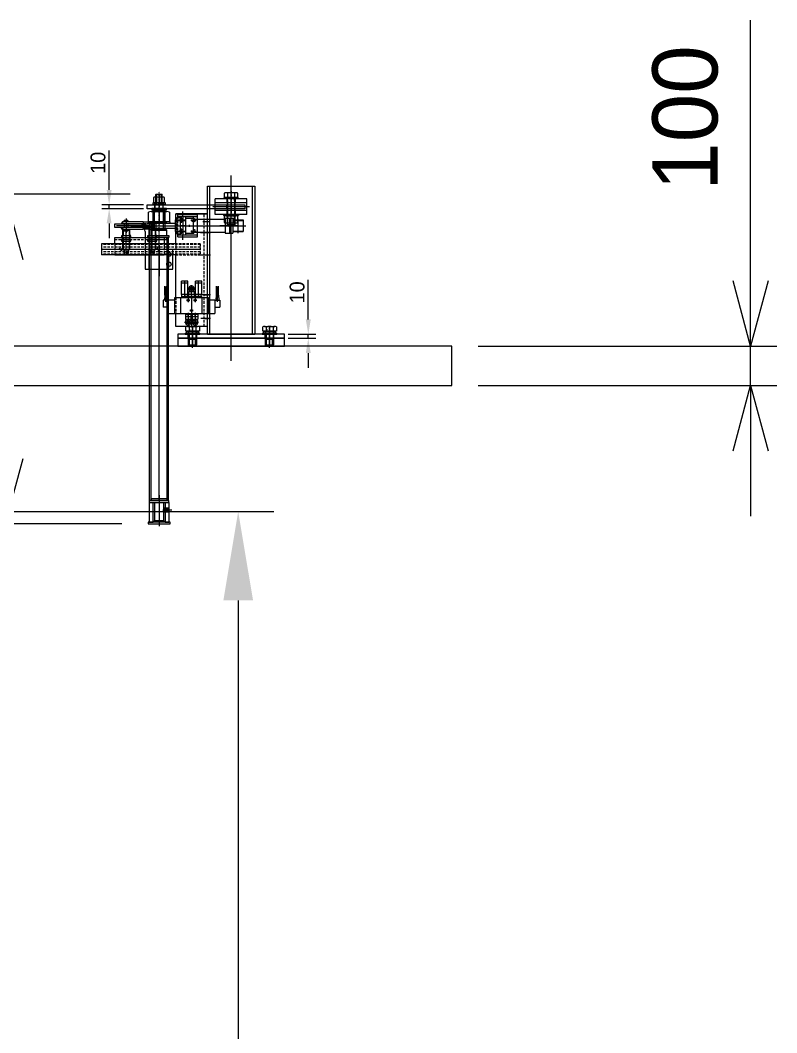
# Model space of a CAD drawing. Header units: inches. Extents: x 702888 to 852715, y 9845 to 271320.
# Drawn here: x 760643 to 762556, y 45459 to 48022 of the extents above; entities that cross this region are included whole.
import ezdxf

# ---------------------------------------------------------------- set-up
doc = ezdxf.new("R2010")
doc.units = ezdxf.units.IN
doc.header["$MEASUREMENT"] = 0
doc.header["$PDMODE"] = 34
for name, pattern in [('CENTER2', [1.125, 0.75, -0.125, 0.125, -0.125]), ('GESTRICHELT2', [9.525, 6.35, -3.175]), ('MITTE2', [725.805, 483.87, -80.645, 80.645, -80.645])]:
    doc.linetypes.add(name, pattern=pattern)
doc.layers.get('0').update_dxf_attribs({"lineweight": 5})
doc.layers.get('Defpoints').update_dxf_attribs({"lineweight": 5})
for name, color, linetype, lineweight in [('BEMASSUNG', 5, 'Continuous', 0), ('chain', 2, 'Continuous', 5), ('DUENN', 1, 'Continuous', 0), ('ENDSCHALTER', 5, 'Continuous', 0), ('HIDDEN', 252, 'Continuous', 0), ('MITTE', 1, 'MITTE2', 0), ('UNSICHTBAR', 1, 'GESTRICHELT2', 0), ('VOLLINIE', 7, 'Continuous', 0)]:
    doc.layers.add(name, color=color, linetype=linetype, lineweight=lineweight)
for name, color, linetype in [('C1', 10, 'CENTER2'), ('POS', 140, 'Continuous'), ('sl', 210, 'Continuous'), ('SOLID', 100, 'Continuous')]:
    doc.layers.add(name, color=color, linetype=linetype)
doc.styles.add('s', font='simplex.shx', dxfattribs={"width": 0.8})
doc.dimstyles.new('D1', dxfattribs={"dimscale": 66, "dimtxt": 2.5, "dimasz": 2.5, "dimexe": 1, "dimexo": 1, "dimgap": 1.25, "dimtad": 1, "dimdec": 0, "dimdsep": 46, "dimtxsty": 'Standard', "dimblk": 'OPEN30', "dimcen": 2.5, "dimclrd": 150, "dimclre": 150, "dimclrt": 140, "dimadec": 0, "dimazin": 0, "dimtfac": 1, "dimtdec": 0, "dimtmove": 0, "dimatfit": 3, "dimfxl": 1, "dimtfill": 1, "dimlwd": 13, "dimlwe": 13, "dimarcsym": 0})
doc.dimstyles.new('ISO-25', dxfattribs={"dimscale": 100, "dimtxt": 2.5, "dimasz": 2.5, "dimexe": 1.25, "dimexo": 0.625, "dimtad": 1, "dimtxsty": 'Standard', "dimcen": 2.5, "dimadec": 0, "dimazin": 0, "dimtfac": 1, "dimtmove": 0, "dimatfit": 3, "dimfxl": 1, "dimarcsym": 0})
doc.dimstyles.new('mahesh', dxfattribs={"dimscale": 150, "dimtxt": 3, "dimasz": 2.5, "dimexe": 1, "dimexo": 1, "dimgap": 1, "dimtad": 1, "dimdec": 1, "dimzin": 12, "dimtxsty": 's', "dimcen": 2.5, "dimclrd": 1, "dimclre": 1, "dimclrt": 1, "dimadec": 0, "dimazin": 3, "dimtfac": 1, "dimtdec": 1, "dimtmove": 0, "dimatfit": 3, "dimfxl": 1.25, "dimlwd": 13, "dimlwe": 13, "dimarcsym": 0})

# ---------------------------------------------------------------- blocks, each defined once
blk = doc.blocks.new('QSL-8-V')
at = {"layer": 'MITTE'}
for p, q in [((0, -1.1), (0, 31.3)), ((-9.5, 22), (8.9, 22))]:
    blk.add_line(p, q, dxfattribs=at)
at = {"layer": 'VOLLINIE'}
for p, q in [((-7, 14.7), (-5.5, 16.2)), ((-7, 14.7), (7, 14.7)), ((-7, 2), (-7, 14.7)), ((-7, 8), (0, 8)), ((-7, 2), (7, 2)), ((-5.8, 2), (-5.6, 0)), ((-5.5, 16.2), (-5.5, 17.3)), ((-5.5, 16.2), (-4.4, 16.2)), ((0, 8), (0, 2)), ((0, 8), (7, 8)), ((4.4, 16.2), (5.5, 16.2)), ((5.5, 16.2), (5.5, 17.3)), ((7, 14.7), (5.5, 16.2)), ((5.8, 2), (5.6, 0)), ((7, 2), (7, 14.7))]:
    blk.add_line(p, q, dxfattribs=at)
for radius in [7.25, 4]:
    blk.add_circle((0, 22), radius, dxfattribs=at)
blk = doc.blocks.new('DAEMPFER')
at = {"layer": 'MITTE'}
blk.add_line((0, -1.6), (0, 42.5), dxfattribs=at)
at = {"layer": 'VOLLINIE'}
for p, q in [((-8, 7.5), (-8, 41.5)), ((-8, 41.5), (8, 41.5)), ((-8, 36.5), (8, 36.5)), ((8, 7.5), (8, 41.5)), ((-8, 7.5), (0, 7.5)), ((-8, 1.5), (8, 1.5)), ((-8, 1.5), (-8, 0)), ((-7, 1.5), (-7, 7.5)), ((-7, 1.5), (7, 1.5)), ((0, 7.5), (8, 7.5)), ((0, 7.5), (0, 1.5)), ((7, 1.5), (7, 7.5)), ((8, 1.5), (8, 0))]:
    blk.add_line(p, q, dxfattribs=at)
blk = doc.blocks.new('A$CB2B0')
at = {"layer": 'MITTE'}
for p, q in [((71.9, 43.1), (71.9, 119.1)), ((6.5, 54.1), (6.5, 15.3)), ((63.1, 45.7), (63.1, 54.4)), ((67.6, 76.1), (76.1, 76.1)), ((80.6, 45.7), (80.6, 54.4)), ((137.2, 54.1), (137.2, 15.3)), ((67.4, 50.1), (58.9, 50.1)), ((84.9, 50.1), (76.4, 50.1))]:
    blk.add_line(p, q, dxfattribs=at)
at = {"layer": 'VOLLINIE'}
for p, q in [((12.9, 83.1), (130.9, 83.1)), ((12.9, 50.1), (12.9, 83.1)), ((29.4, 83.1), (29.4, 43.1)), ((44.9, 83.1), (44.9, 43.1)), ((98.9, 83.1), (98.9, 43.1)), ((114.4, 83.1), (114.4, 43.1)), ((130.9, 50.1), (130.9, 83.1)), ((12.9, 67.1), (0.2, 67.1)), ((0.2, 50.1), (0.2, 67.1)), ((130.9, 67.1), (143.6, 67.1)), ((143.6, 50.1), (143.6, 67.1)), ((12.9, 50.1), (0.2, 50.1)), ((4.2, 37.1), (3, 50.1)), ((4.2, 37.1), (4.2, 14.2)), ((8.8, 37.1), (4.2, 37.1)), ((10, 50.1), (8.8, 37.1)), ((8.8, 37.1), (8.8, 14.5)), ((29.4, 50.1), (12.9, 50.1)), ((29.4, 43.1), (114.4, 43.1)), ((130.9, 50.1), (114.4, 50.1)), ((130.9, 50.1), (143.6, 50.1)), ((133.7, 50.1), (134.9, 37.1)), ((134.9, 37.1), (134.9, 14.5)), ((134.9, 37.1), (139.5, 37.1)), ((139.5, 37.1), (140.7, 50.1)), ((139.5, 37.1), (139.5, 14.2))]:
    blk.add_line(p, q, dxfattribs=at)
for centre in [(71.9, 76.1), (63.1, 50.1), (80.6, 50.1)]:
    blk.add_circle(centre, 2.2, dxfattribs=at)
for p in [(63.1, 83.1), (80.6, 83.1)]:
    blk.add_blockref('QSL-8-V', p, dxfattribs=at)
at = {"layer": 'VOLLINIE', "rotation": 180}
for name, p in [('DAEMPFER', (54.4, 43.1)), ('QSL-8-V', (71.9, 43.1)), ('DAEMPFER', (89.4, 43.1))]:
    blk.add_blockref(name, p, dxfattribs=at)
blk = doc.blocks.new('Skt_Mutter')
for p, q in [((0, 7.4), (0, 0)), ((0, -6), (0, 6)), ((0, 0.5), (0, 0)), ((0, -0.5), (0, 0)), ((0.3, 9.8), (2.5, 9.8)), ((0.3, 4.9), (2.5, 4.9)), ((4.6, 9.8), (2.5, 9.8)), ((4.6, 4.9), (2.5, 4.9)), ((5, 7.4), (5, 0)), ((5, -6), (5, 6)), ((5, -7.4), (5, 0)), ((0.3, -4.9), (2.5, -4.9)), ((0.3, -9.8), (2.5, -9.8)), ((4.6, -4.9), (2.5, -4.9)), ((4.6, -9.8), (2.5, -9.8))]:
    blk.add_line(p, q)
for centre, radius, start, end in [((9.1, 7.4), 9.06, 164.281, 180), ((9.1, 7.4), 9.07, 180, 195.719), ((34.7, 0), 34.7, 171.868, 179.141), ((-4.1, 7.4), 9.06, 344.2815, 0), ((-29.7, 0), 34.7, 0.8594, 8.1316), ((-4.1, 7.4), 9.07, 0, 15.7185), ((34.7, 0), 34.7, 180.859, 188.132), ((9.1, -7.4), 9.06, 164.281, 180), ((9.1, -7.4), 9.07, 180, 195.719), ((-29.7, 0), 34.7, 351.8684, 359.1406), ((-4.1, -7.4), 9.06, 344.2815, 0), ((-4.1, -7.4), 9.07, 0, 15.7185)]:
    blk.add_arc(centre, radius, start, end)
at = {"layer": 'MITTE'}
blk.add_line((-0.7, 0), (6, 0), dxfattribs=at)
at = {"layer": 'UNSICHTBAR'}
for p, q in [((0, 4.1), (5, 4.1)), ((5, -4.1), (0, -4.1))]:
    blk.add_line(p, q, dxfattribs=at)
blk = doc.blocks.new('45456Y')
blk.add_line((-5571.8, -6577), (-5691.8, -6577))
blk.add_lwpolyline([(-5766.8, -6587), (-5496.8, -6587), (-5496.8, -6577), (-5766.8, -6577)], close=True)
at = {"layer": 'DUENN'}
for p, q in [((-5729.3, -6594.3), (-5729.3, -6567.6)), ((-5534.3, -6594.3), (-5534.3, -6567.6))]:
    blk.add_line(p, q, dxfattribs=at)
at = {"layer": 'HIDDEN'}
for p, q in [((-5740.3, -6587), (-5740.3, -6577)), ((-5718.3, -6587), (-5718.3, -6577)), ((-5545.3, -6587), (-5545.3, -6577)), ((-5523.3, -6587), (-5523.3, -6577))]:
    blk.add_line(p, q, dxfattribs=at)
blk = doc.blocks.new('54Y5Y54')
blk.add_lwpolyline([(-5766.8, -6607), (-5496.8, -6607), (-5496.8, -6587), (-5766.8, -6587)], close=True)
at = {"layer": 'DUENN'}
for p, q in [((-5729.3, -6610.9), (-5729.3, -6584.2)), ((-5534.3, -6610.9), (-5534.3, -6584.2))]:
    blk.add_line(p, q, dxfattribs=at)
at = {"layer": 'HIDDEN'}
for p, q in [((-5739.3, -6607), (-5739.3, -6587)), ((-5736.8, -6589.5), (-5739.3, -6587)), ((-5721.8, -6589.5), (-5719.3, -6587)), ((-5719.3, -6607), (-5719.3, -6587)), ((-5544.3, -6607), (-5544.3, -6587)), ((-5541.8, -6589.5), (-5544.3, -6587)), ((-5526.8, -6589.5), (-5524.3, -6587)), ((-5524.3, -6607), (-5524.3, -6587)), ((-5736.8, -6604.5), (-5739.3, -6607)), ((-5736.8, -6604.5), (-5736.8, -6589.5)), ((-5736.8, -6589.5), (-5721.8, -6589.5)), ((-5736.8, -6604.5), (-5721.8, -6604.5)), ((-5721.8, -6604.5), (-5721.8, -6589.5)), ((-5721.8, -6604.5), (-5719.3, -6607)), ((-5541.8, -6604.5), (-5544.3, -6607)), ((-5541.8, -6604.5), (-5541.8, -6589.5)), ((-5541.8, -6589.5), (-5526.8, -6589.5)), ((-5541.8, -6604.5), (-5526.8, -6604.5)), ((-5526.8, -6604.5), (-5526.8, -6589.5)), ((-5526.8, -6604.5), (-5524.3, -6607))]:
    blk.add_line(p, q, dxfattribs=at)
blk = doc.blocks.new('454Y654')
for p, q in [((-5691.8, -6202), (-5571.8, -6202)), ((-5691.8, -6577), (-5691.8, -6202)), ((-5571.8, -6202), (-5571.8, -6577)), ((-5691.8, -6577), (-5571.8, -6577))]:
    blk.add_line(p, q)
at = {"layer": 'DUENN'}
blk.add_line((-5631.8, -6644.3), (-5631.8, -6174.7), dxfattribs=at)
at = {"layer": 'HIDDEN'}
for p, q in [((-5685.5, -6577), (-5685.5, -6202)), ((-5578.1, -6202), (-5578.1, -6577))]:
    blk.add_line(p, q, dxfattribs=at)
blk = doc.blocks.new('453TT')
for name in ['454Y654', '45456Y', '54Y5Y54']:
    blk.add_blockref(name, (0, 0))
blk = doc.blocks.new('454Y5')
at = {"layer": 'sl'}
for p, q in [((-6150.1, -6574), (-6151.1, -6575)), ((-6151.1, -6575), (-6151.1, -6577)), ((-6151.1, -6577), (-6114.1, -6577)), ((-6115.1, -6574), (-6150.1, -6574)), ((-6119.3, -6574), (-6145.9, -6574)), ((-6143.4, -6574), (-6143.4, -6574)), ((-6121.8, -6574), (-6121.8, -6574)), ((-6115.1, -6574), (-6114.1, -6575)), ((-6114.1, -6577), (-6114.1, -6575))]:
    blk.add_line(p, q, dxfattribs=at)
at = {"insert": (-6134.4, -6575.1), "char_height": 1.5, "attachment_point": 7, "rotation": 180}
blk.add_mtext_dynamic_manual_height_columns('{\\C1;M20 ISO 7091}', width=18.149, gutter_width=12.5, heights=[1.55], dxfattribs=at)
blk = doc.blocks.new('4545YY4')
at = {"layer": 'C1'}
blk.add_line((-6132.6, -6556.5), (-6132.6, -6606.8), dxfattribs=at)
at = {"layer": 'sl'}
for p, q in [((-6149.9, -6568.7), (-6149.9, -6558.2)), ((-6145.6, -6557), (-6119.6, -6557)), ((-6141.3, -6558.2), (-6141.3, -6568.7)), ((-6123.9, -6558.2), (-6123.9, -6568.7)), ((-6115.3, -6558.2), (-6115.3, -6568.7)), ((-6115.3, -6568.7), (-6149.9, -6568.7)), ((-6146.7, -6568.7), (-6145.9, -6569.5)), ((-6142.6, -6569.5), (-6142.6, -6603.3)), ((-6142.6, -6577), (-6122.6, -6577)), ((-6141.4, -6577), (-6142.2, -6569.5)), ((-6141.4, -6577), (-6141.4, -6604.5)), ((-6123.9, -6577), (-6123, -6569.5)), ((-6123.9, -6577), (-6123.9, -6604.5)), ((-6122.6, -6569.5), (-6122.6, -6603.3)), ((-6118.5, -6568.7), (-6119.3, -6569.5)), ((-6142.6, -6603.3), (-6141.4, -6604.5)), ((-6142.6, -6603.3), (-6122.6, -6603.3)), ((-6141.4, -6604.5), (-6123.9, -6604.5)), ((-6123.9, -6604.5), (-6122.6, -6603.3))]:
    blk.add_line(p, q, dxfattribs=at)
blk.add_lwpolyline([(-6147.9, -6574), (-6117.4, -6574), (-6117.4, -6569.5), (-6147.9, -6569.5)], close=True, dxfattribs=at)
for centre, radius, start, end in [((-6145.6, -6565.7), 8.66, 60, 120), ((-6132.6, -6589.9), 32.9, 74.7385, 105.2615), ((-6119.6, -6565.7), 8.66, 60, 120)]:
    blk.add_arc(centre, radius, start, end, dxfattribs=at)
blk.add_blockref('454Y5', (0, 0))
at = {"insert": (-6138.8, -6567.2), "char_height": 1.5, "attachment_point": 1, "rotation": 90}
blk.add_mtext_dynamic_manual_height_columns('{\\C1;M20\\PISO 4017}', width=14.568, gutter_width=12.5, heights=[0], dxfattribs=at)
blk = doc.blocks.new('5Y45')
for p, q in [((-5655.7, -7504.2), (-5655.7, -7554.2)), ((-5655.7, -7504.2), (-5605.7, -7504.2)), ((-5650.7, -7494.2), (-5650.7, -7499.2)), ((-5650.7, -7494.2), (-5610.7, -7494.2)), ((-5645.7, -7504.2), (-5615.7, -7504.2)), ((-5610.7, -7494.2), (-5610.7, -7499.2)), ((-5605.7, -7504.2), (-5605.7, -7554.2)), ((-5655.7, -7554.2), (-5645.7, -7554.2)), ((-5615.7, -7554.2), (-5645.7, -7554.2)), ((-5615.7, -7554.2), (-5605.7, -7554.2))]:
    blk.add_line(p, q)
blk.add_lwpolyline([(-5655.7, -7504.2), (-5605.7, -7504.2), (-5605.7, -7499.2), (-5655.7, -7499.2)], close=True)
at = {"layer": 'C1'}
for p, q in [((-5630.7, -7485.6), (-5630.7, -7563.9)), ((-5601.5, -7523.5), (-5622, -7523.5))]:
    blk.add_line(p, q, dxfattribs=at)
at = {"layer": 'HIDDEN'}
for p, q in [((-5645.7, -7554.2), (-5645.7, -7504.2)), ((-5642.2, -7504.2), (-5642.2, -7550.7)), ((-5619.2, -7504.2), (-5619.2, -7550.7)), ((-5615.7, -7504.2), (-5615.7, -7554.2)), ((-5605.7, -7518.5), (-5619.2, -7518.5)), ((-5605.7, -7520), (-5619.2, -7520)), ((-5605.7, -7527), (-5619.2, -7527)), ((-5605.7, -7528.5), (-5619.2, -7528.5)), ((-5642.2, -7550.7), (-5645.7, -7554.2)), ((-5619.2, -7550.7), (-5642.2, -7550.7)), ((-5615.7, -7554.2), (-5619.2, -7550.7))]:
    blk.add_line(p, q, dxfattribs=at)
blk = doc.blocks.new('5Y4Y5Y4')
at = {"layer": 'HIDDEN'}
blk.add_lwpolyline([(-5608.5, -7496), (-5605.7, -7496), (-5605.7, -7502.1), (-5608.5, -7502.1)], close=True, dxfattribs=at)
at = {"layer": 'sl'}
for p, q in [((-5615.7, -7494.8), (-5614.9, -7494)), ((-5615.7, -7494.8), (-5615.7, -7503.3)), ((-5605.7, -7494.8), (-5615.7, -7494.8)), ((-5615.7, -7503.3), (-5614.9, -7504)), ((-5605.7, -7503.3), (-5615.7, -7503.3)), ((-5605.7, -7494), (-5614.9, -7494)), ((-5614.9, -7494), (-5614.9, -7504)), ((-5605.7, -7504), (-5614.9, -7504)), ((-5605.7, -7494), (-5605.7, -7504))]:
    blk.add_line(p, q, dxfattribs=at)
blk = doc.blocks.new('*U119')
blk.add_lwpolyline([(-18.5, 0), (18.5, 0), (18.5, 3.3), (-18.5, 3.3)], close=True)
blk = doc.blocks.new('RTHH565')
at = {"layer": 'C1'}
blk.add_line((-5102.8, -6224.6), (-5102.8, -6253.4), dxfattribs=at)
at = {"layer": 'sl'}
for p, q in [((-5117.8, -6244), (-5118.8, -6245)), ((-5118.8, -6245), (-5118.8, -6247)), ((-5118.8, -6247), (-5086.8, -6247)), ((-5087.8, -6244), (-5117.8, -6244)), ((-5116.6, -6230.1), (-5116.6, -6243.1)), ((-5092.4, -6229.2), (-5113.2, -6229.2)), ((-5092.4, -6244), (-5113.2, -6244)), ((-5109.7, -6230.1), (-5109.7, -6243.1)), ((-5095.8, -6230.1), (-5095.8, -6243.1)), ((-5088.9, -6243.1), (-5088.9, -6230.1)), ((-5087.8, -6244), (-5086.8, -6245)), ((-5086.8, -6247), (-5086.8, -6245))]:
    blk.add_line(p, q, dxfattribs=at)
for centre, radius, start, end in [((-5113.2, -6236.1), 6.93, 60, 120), ((-5113.2, -6237.1), 6.93, 240, 300), ((-5102.8, -6255.5), 26.3, 74.7385, 105.2615), ((-5102.8, -6217.7), 26.3, 254.7385, 285.2615), ((-5092.4, -6236.1), 6.93, 60, 120), ((-5092.4, -6237.1), 6.93, 240, 300)]:
    blk.add_arc(centre, radius, start, end, dxfattribs=at)
blk = doc.blocks.new('454Y54Y')
for p, q in [((-5151, -6223.3), (-5150, -6222.3)), ((-5151, -6247.3), (-5151, -6223.3)), ((-5151, -6223.3), (-5135, -6223.3)), ((-5150, -6222.3), (-5136, -6222.3)), ((-5149.5, -6247.3), (-5149.5, -6222.3)), ((-5136.5, -6247.3), (-5136.5, -6222.3)), ((-5135, -6223.3), (-5136, -6222.3)), ((-5135, -6247.3), (-5135, -6223.3)), ((-5153, -6262.3), (-5153, -6247.3)), ((-5153, -6247.3), (-5133, -6247.3)), ((-5133, -6262.3), (-5133, -6247.3)), ((-5156, -6262.3), (-5158, -6264.3)), ((-5158, -6264.3), (-5128, -6264.3)), ((-5158, -6310.3), (-5158, -6264.3)), ((-5130, -6262.3), (-5156, -6262.3)), ((-5154.5, -6312.3), (-5154.5, -6262.3)), ((-5131.5, -6312.3), (-5131.5, -6262.3)), ((-5130, -6262.3), (-5128, -6264.3)), ((-5128, -6310.3), (-5128, -6264.3)), ((-5161.5, -6312.3), (-5163, -6313.8)), ((-5163, -6313.8), (-5123, -6313.8)), ((-5163, -6327.3), (-5163, -6313.8)), ((-5124.5, -6312.3), (-5161.5, -6312.3)), ((-5125, -6312.3), (-5161, -6312.3)), ((-5156, -6312.3), (-5158, -6310.3)), ((-5130, -6312.3), (-5128, -6310.3)), ((-5124.5, -6312.3), (-5123, -6313.8)), ((-5123, -6327.3), (-5123, -6313.8)), ((-5163, -6337.3), (-5163, -6332.3)), ((-5163, -6337.3), (-5123, -6337.3)), ((-5123, -6337.3), (-5123, -6332.3))]:
    blk.add_line(p, q)
blk.add_lwpolyline([(-5168, -6327.3), (-5118, -6327.3), (-5118, -6332.3), (-5168, -6332.3)], close=True)
at = {"layer": 'C1'}
for p, q in [((-5143, -6345.9), (-5143, -6216.3)), ((-5143, -6224.2), (-5143, -6249.3))]:
    blk.add_line(p, q, dxfattribs=at)
blk = doc.blocks.new('T454Y')
for name, p in [('454Y54Y', (0, 0)), ('RTHH565', (-40.2, -0.3))]:
    blk.add_blockref(name, p)
at = {"layer": 'sl'}
blk.add_blockref('*U119', (-5143, -6262.3), dxfattribs=at)
blk = doc.blocks.new('54Y Y')
for p, q in [((-5654.8, -7474.7), (-5654.8, -6809.3)), ((-5654.8, -6809.3), (-5606.5, -6809.3)), ((-5606.5, -7474.7), (-5606.5, -6809.3)), ((-5654.8, -7474.7), (-5606.5, -7474.7))]:
    blk.add_line(p, q)
at = {"layer": 'C1'}
for p, q in [((-5630.7, -7474.7), (-5630.7, -6809.3)), ((-5598.3, -7499), (-5620.7, -7499))]:
    blk.add_line(p, q, dxfattribs=at)
at = {"layer": 'HIDDEN'}
for p, q in [((-5650.8, -7474.7), (-5650.8, -6809.3)), ((-5610.5, -7474.7), (-5610.5, -6809.3))]:
    blk.add_line(p, q, dxfattribs=at)
at = {"layer": 'sl'}
blk.add_lwpolyline([(-5658.7, -7534), (-5602.7, -7534), (-5602.7, -7529.7), (-5658.7, -7529.7)], close=True, dxfattribs=at)
for name, p in [('T454Y', (-487.7, -477)), ('5Y4Y5Y4', (0, 0))]:
    blk.add_blockref(name, p)
at = {"layer": 'SOLID'}
blk.add_blockref('5Y45', (0, 24.5), dxfattribs=at)
blk = doc.blocks.new('3454YY')
at = {"layer": 'C1'}
blk.add_line((-6371.6, -6206.3), (-6371.6, -6243.5), dxfattribs=at)
at = {"layer": 'sl'}
for p, q in [((-6398.1, -6235.1), (-6398.1, -6213.1)), ((-6391.5, -6211.3), (-6351.7, -6211.3)), ((-6384.9, -6213.1), (-6384.9, -6235.1)), ((-6358.3, -6213.1), (-6358.3, -6235.1)), ((-6345, -6213.1), (-6345, -6235.1)), ((-6398.6, -6236.9), (-6399.6, -6237.9)), ((-6399.6, -6237.9), (-6399.6, -6240.9)), ((-6399.6, -6240.9), (-6343.6, -6240.9)), ((-6344.6, -6236.9), (-6398.6, -6236.9)), ((-6391.5, -6236.9), (-6351.7, -6236.9)), ((-6344.6, -6236.9), (-6343.6, -6237.9)), ((-6343.6, -6240.9), (-6343.6, -6237.9))]:
    blk.add_line(p, q, dxfattribs=at)
for centre, radius, start, end in [((-6391.5, -6224.6), 13.3, 60, 120), ((-6371.6, -6261.8), 50.4, 74.7385, 105.2615), ((-6351.7, -6224.6), 13.3, 60, 120), ((-6391.5, -6223.6), 13.3, 240, 300), ((-6371.6, -6186.5), 50.4, 254.7385, 285.2615), ((-6351.7, -6223.6), 13.3, 240, 300)]:
    blk.add_arc(centre, radius, start, end, dxfattribs=at)
blk = doc.blocks.new('4Y56Y4Y')
blk.add_lwpolyline([(-6442.6, -6249), (-6195.1, -6249), (-6195.1, -6259), (-6442.6, -6259)], close=True)
at = {"layer": 'C1'}
for p, q in [((-6412.1, -6241.3), (-6412.1, -6268.3)), ((-6230.1, -6241.3), (-6230.1, -6268.3))]:
    blk.add_line(p, q, dxfattribs=at)
at = {"layer": 'HIDDEN'}
for p, q in [((-6422.6, -6259), (-6422.6, -6249)), ((-6401.6, -6259), (-6401.6, -6249)), ((-6240.6, -6259), (-6240.6, -6249)), ((-6219.6, -6259), (-6219.6, -6249))]:
    blk.add_line(p, q, dxfattribs=at)
blk = doc.blocks.new('4545Y4')
for p, q in [((-6190.1, -6234), (-6270.1, -6234)), ((-6270.1, -6274), (-6270.1, -6234)), ((-6190.1, -6274), (-6190.1, -6234)), ((-6190.1, -6274), (-6270.1, -6274))]:
    blk.add_line(p, q)
at = {"layer": 'C1'}
blk.add_line((-6183.5, -6254), (-6277.2, -6254), dxfattribs=at)
at = {"layer": 'HIDDEN'}
for p, q in [((-6190.1, -6244), (-6270.1, -6244)), ((-6240.6, -6234), (-6240.6, -6244)), ((-6219.6, -6234), (-6219.6, -6244)), ((-6190.1, -6264), (-6270.1, -6264)), ((-6240.6, -6264), (-6240.6, -6274)), ((-6219.6, -6264), (-6219.6, -6274))]:
    blk.add_line(p, q, dxfattribs=at)
blk = doc.blocks.new('rtyju676')
for p, q in [((-271858.8, 28172), (-271859.8, 28171)), ((-271859.8, 28169), (-271859.8, 28171)), ((-271822.8, 28169), (-271859.8, 28169)), ((-271858.8, 28172), (-271823.8, 28172)), ((-271858.6, 28188.8), (-271858.6, 28173.2)), ((-271828.3, 28190), (-271854.3, 28190)), ((-271828.3, 28172), (-271854.3, 28172)), ((-271850, 28188.8), (-271850, 28173.2)), ((-271832.7, 28188.8), (-271832.7, 28173.2)), ((-271824, 28173.2), (-271824, 28188.8)), ((-271823.8, 28172), (-271822.8, 28171)), ((-271822.8, 28171), (-271822.8, 28169))]:
    blk.add_line(p, q)
for centre, radius, start, end in [((-271854.3, 28181.3), 8.66, 60, 120), ((-271854.3, 28180.7), 8.66, 240, 300), ((-271841.3, 28157.1), 32.9, 74.7385, 105.2615), ((-271841.3, 28204.9), 32.9, 254.7385, 285.2615), ((-271828.3, 28181.3), 8.66, 60, 120), ((-271828.3, 28180.7), 8.66, 240, 300)]:
    blk.add_arc(centre, radius, start, end)
at = {"layer": 'C1'}
blk.add_line((-271841.3, 28195), (-271841.3, 28162.8), dxfattribs=at)
blk = doc.blocks.new('6y5')
for p, q in [((-6065.8, -6176.9), (-6091.8, -6176.9)), ((-6096.3, -6189.4), (-6097.3, -6190.4)), ((-6097.3, -6192.4), (-6097.3, -6190.4)), ((-6060.3, -6192.4), (-6097.3, -6192.4)), ((-6096.3, -6189.4), (-6061.3, -6189.4)), ((-6096.1, -6178.1), (-6096.1, -6188.6)), ((-6096.1, -6188.6), (-6061.5, -6188.6)), ((-6092.9, -6188.6), (-6092.1, -6189.4)), ((-6092.1, -6189.4), (-6065.5, -6189.4)), ((-6092.1, -6189.4), (-6065.5, -6189.4)), ((-6088.8, -6188.6), (-6088.8, -6258.2)), ((-6087.5, -6196.9), (-6088.8, -6190.2)), ((-6068.8, -6192.4), (-6088.8, -6192.4)), ((-6087.5, -6196.9), (-6087.5, -6259.4)), ((-6087.4, -6178.1), (-6087.4, -6188.6)), ((-6070.1, -6178.1), (-6070.1, -6188.6)), ((-6070, -6196.9), (-6068.8, -6190.2)), ((-6070, -6196.9), (-6070, -6259.4)), ((-6068.8, -6188.6), (-6068.8, -6258.2)), ((-6064.7, -6188.6), (-6065.5, -6189.4)), ((-6061.5, -6188.6), (-6061.5, -6178.1)), ((-6061.3, -6189.4), (-6060.3, -6190.4)), ((-6060.3, -6190.4), (-6060.3, -6192.4)), ((-6087.5, -6259.4), (-6088.8, -6258.2)), ((-6068.8, -6258.2), (-6088.8, -6258.2)), ((-6070, -6259.4), (-6087.5, -6259.4)), ((-6068.8, -6258.2), (-6070, -6259.4))]:
    blk.add_line(p, q)
for centre, radius, start, end in [((-6091.8, -6185.6), 8.66, 60, 120), ((-6078.8, -6209.8), 32.9, 74.7385, 105.2615), ((-6065.8, -6185.6), 8.66, 60, 120)]:
    blk.add_arc(centre, radius, start, end)
at = {"layer": 'C1'}
blk.add_line((-6078.8, -6171.9), (-6078.8, -6236.3), dxfattribs=at)
at = {"rotation": 180}
blk.add_blockref('rtyju676', (-277920.1, 21936.6), dxfattribs=at)
blk = doc.blocks.new('*D610')
at = {"layer": 'BEMASSUNG', "color": 0, "lineweight": -2, "transparency": 16777216}
for p, q in [((761371.3, 47264.1), (761371.3, 47364.1)), ((761320.2, 47226.6), (761390, 47226.6)), ((761320.2, 47216.6), (761390, 47216.6)), ((761371.3, 47216.6), (761371.3, 47226.6)), ((761371.3, 47179.1), (761371.3, 47141.6))]:
    blk.add_line(p, q, dxfattribs=at)
at = {"layer": 'BEMASSUNG', "color": 0, "transparency": 16777216}
for points in [[(761365, 47264.1), (761377.5, 47264.1), (761371.3, 47226.6)], [(761365, 47179.1), (761377.5, 47179.1), (761371.3, 47216.6)]]:
    blk.add_solid(points, dxfattribs=at)
at = {"layer": 'Defpoints', "color": 0, "transparency": 16777216}
for p in [(761310.9, 47226.6), (761310.9, 47216.6), (761371.3, 47226.6)]:
    blk.add_point(p, dxfattribs=at)
at = {"layer": 'BEMASSUNG', "color": 0, "transparency": 16777216, "insert": (761343.1, 47332.8), "char_height": 37.5, "attachment_point": 5, "rotation": 90}
blk.add_mtext('10', dxfattribs=at)
blk = doc.blocks.new('*D611')
at = {"layer": 'BEMASSUNG', "color": 0, "lineweight": -2, "transparency": 16777216}
for p, q in [((760867.5, 47592.1), (760867.5, 47692.1)), ((760954, 47554.6), (760848.7, 47554.6)), ((760954, 47544.6), (760848.7, 47544.6)), ((760867.5, 47544.6), (760867.5, 47554.6)), ((760867.5, 47507.1), (760867.5, 47469.6))]:
    blk.add_line(p, q, dxfattribs=at)
at = {"layer": 'BEMASSUNG', "color": 0, "transparency": 16777216}
for points in [[(760861.2, 47592.1), (760873.7, 47592.1), (760867.5, 47554.6)], [(760861.2, 47507.1), (760873.7, 47507.1), (760867.5, 47544.6)]]:
    blk.add_solid(points, dxfattribs=at)
at = {"layer": 'Defpoints', "color": 0, "transparency": 16777216}
for p in [(760867.5, 47554.6), (760963.4, 47554.6), (760963.4, 47544.6)]:
    blk.add_point(p, dxfattribs=at)
at = {"layer": 'BEMASSUNG', "color": 0, "transparency": 16777216, "insert": (760839.4, 47660.8), "char_height": 37.5, "attachment_point": 5, "rotation": 90}
blk.add_mtext('10', dxfattribs=at)
blk = doc.blocks.new('_Open30')
at = {"color": 0, "linetype": 'ByBlock', "lineweight": -2}
for p, q in [((-1, 0.268), (0, 0)), ((0, 0), (-1, -0.268)), ((0, 0), (-1, 0))]:
    blk.add_line(p, q, dxfattribs=at)
blk = doc.blocks.new('*D613')
at = {"color": 150, "lineweight": 13, "ltscale": 20, "transparency": 16777216}
for p, q in [((760920.9, 47581.3), (760538.6, 47581.3)), ((760604.6, 46911.6), (760604.6, 47416.3)), ((760899.9, 46746.6), (760538.6, 46746.6))]:
    blk.add_line(p, q, dxfattribs=at)
at = {"layer": 'Defpoints', "color": 0, "ltscale": 20, "transparency": 16777216}
for p in [(760604.6, 47581.3), (760986.9, 47581.3), (760965.9, 46746.6)]:
    blk.add_point(p, dxfattribs=at)
at = {"color": 150, "lineweight": 13, "ltscale": 20, "transparency": 16777216, "xscale": 165, "yscale": 165, "zscale": 165}
for p, rotation in [((760604.6, 47581.3), 90), ((760604.6, 46746.6), 270)]:
    blk.add_blockref('_Open30', p, dxfattribs=dict(at, rotation=rotation))
at = {"color": 140, "ltscale": 20, "transparency": 16777216, "insert": (760439.6, 47163.9), "char_height": 165, "attachment_point": 5, "rotation": 90, "bg_fill": 3, "box_fill_scale": 1.25, "bg_fill_color": 256, "bg_fill_true_color": 13158600, "bg_fill_transparency": 0}
blk.add_mtext('835', dxfattribs=at)
blk = doc.blocks.new('*D614')
at = {"layer": 'chain', "color": 1, "lineweight": 13, "transparency": 16777216}
for p, q in [((759816.7, 46778.1), (761284, 46778.1)), ((761194, 46553.1), (761194, 43430.1)), ((761104, 43205.1), (761104, 43205.1))]:
    blk.add_line(p, q, dxfattribs=at)
at = {"layer": 'chain', "color": 1, "transparency": 16777216}
for points in [[(761156.5, 46553.1), (761231.5, 46553.1), (761194, 46778.1)], [(761156.5, 43430.1), (761231.5, 43430.1), (761194, 43205.1)]]:
    blk.add_solid(points, dxfattribs=at)
at = {"layer": 'Defpoints', "color": 0, "transparency": 16777216}
for p in [(759726.7, 46778.1), (761194, 43205.1), (761194, 43205.1)]:
    blk.add_point(p, dxfattribs=at)
at = {"layer": 'chain', "color": 1, "transparency": 16777216, "insert": (761006.5, 44981.6), "char_height": 225, "attachment_point": 5, "rotation": 90, "style": 's'}
blk.add_mtext('3573', dxfattribs=at)
blk = doc.blocks.new('*D617')
at = {"color": 150, "lineweight": 13, "transparency": 16777216}
for p, q in [((762490.4, 47361.6), (762490.4, 48021.6)), ((761800.7, 47196.6), (762556.4, 47196.6)), ((762490.4, 47096.6), (762490.4, 47196.6)), ((761800.7, 47096.6), (762556.4, 47096.6)), ((762490.4, 46931.6), (762490.4, 46766.6))]:
    blk.add_line(p, q, dxfattribs=at)
at = {"layer": 'Defpoints', "color": 0, "transparency": 16777216}
for p in [(761734.7, 47196.6), (762490.4, 47196.6), (761734.7, 47096.6)]:
    blk.add_point(p, dxfattribs=at)
at = {"color": 150, "lineweight": 13, "transparency": 16777216, "xscale": 165, "yscale": 165, "zscale": 165}
for p, rotation in [((762490.4, 47196.6), 270), ((762490.4, 47096.6), 90)]:
    blk.add_blockref('_Open30', p, dxfattribs=dict(at, rotation=rotation))
at = {"color": 140, "transparency": 16777216, "insert": (762325.4, 47774.1), "char_height": 165, "attachment_point": 5, "rotation": 90, "bg_fill": 3, "box_fill_scale": 1.25, "bg_fill_color": 256, "bg_fill_true_color": 13158600, "bg_fill_transparency": 0}
blk.add_mtext('100', dxfattribs=at)

msp = doc.modelspace()

# ---------------------------------------------------------------- linework, layer by layer
for p, q in [((761171.874, 47520.572), (761171.874, 47482.572)), ((760901.024, 47511.572), (760898.137, 47506.572)), ((760950.137, 47506.572), (760898.137, 47506.572)), ((760901.024, 47491.572), (760898.137, 47496.572)), ((760950.137, 47496.572), (760898.137, 47496.572)), ((760899.554, 47506.572), (760902.57, 47511.572)), ((760899.554, 47496.572), (760902.57, 47491.572)), ((760953.887, 47511.572), (760901.024, 47511.572)), ((760904.137, 47512.572), (760904.137, 47511.572)), ((760905.137, 47512.572), (760904.137, 47512.572)), ((760916.137, 47512.572), (760904.137, 47512.572)), ((760905.137, 47514.072), (760905.637, 47514.572)), ((760905.137, 47514.072), (760905.137, 47512.572)), ((760915.137, 47514.072), (760905.137, 47514.072)), ((760905.137, 47506.572), (760905.137, 47496.572)), ((760914.637, 47514.572), (760905.637, 47514.572)), ((760915.137, 47514.072), (760914.637, 47514.572)), ((760915.137, 47512.572), (760915.137, 47514.072)), ((760916.137, 47512.572), (760915.137, 47512.572)), ((760915.137, 47506.572), (760915.137, 47496.572)), ((760916.137, 47511.572), (760916.137, 47512.572)), ((760950.137, 47506.572), (760950.137, 47496.572)), ((760953.887, 47511.572), (760953.887, 47491.572)), ((760953.887, 47510.572), (760953.887, 47511.572)), ((760953.887, 47511.572), (760953.887, 47491.572)), ((760970.137, 47510.572), (760953.887, 47510.572)), ((760970.137, 47510.572), (760970.137, 47492.572)), ((760970.141, 47508.934), (760970.141, 47501.572)), ((760970.141, 47494.211), (760970.141, 47501.572)), ((760953.887, 47491.572), (760901.024, 47491.572)), ((760904.137, 47490.572), (760904.137, 47491.572)), ((760905.137, 47490.572), (760904.137, 47490.572)), ((760916.137, 47490.572), (760904.137, 47490.572)), ((760905.137, 47489.072), (760905.137, 47490.572)), ((760905.137, 47489.072), (760905.637, 47488.572)), ((760915.137, 47489.072), (760905.137, 47489.072)), ((760905.137, 47489.072), (760915.137, 47489.072)), ((760914.637, 47488.572), (760905.637, 47488.572)), ((760905.637, 47488.572), (760914.637, 47488.572)), ((760915.137, 47489.072), (760914.637, 47488.572)), ((760915.137, 47489.072), (760915.137, 47490.572)), ((760916.137, 47490.572), (760916.137, 47491.572)), ((760970.137, 47492.572), (760953.887, 47492.572)), ((760953.887, 47492.572), (760953.887, 47491.572)), ((761042.874, 47486.572), (761045.874, 47486.572))]:
    msp.add_line(p, q)
at = {"ltscale": 20}
for p, q in [((761734.724, 47196.572), (758984.532, 47196.572)), ((761734.724, 47096.572), (761734.724, 47196.572)), ((758984.532, 47096.572), (761734.724, 47096.572))]:
    msp.add_line(p, q, dxfattribs=at)
at = {"layer": 'DUENN'}
for p, q in [((760955.701, 47497.572), (760975.701, 47497.572)), ((761034.874, 47515.072), (761060.874, 47515.072)), ((761052.701, 47515.072), (761061.701, 47515.072)), ((761180.374, 47515.072), (761206.374, 47515.072)), ((761034.874, 47488.072), (761060.874, 47488.072)), ((761052.701, 47488.072), (761061.701, 47488.072)), ((761180.374, 47488.072), (761206.374, 47488.072))]:
    msp.add_line(p, q, dxfattribs=at)
at = {"layer": 'ENDSCHALTER'}
for p, q in [((760919.643, 47491.572), (760901.643, 47491.572)), ((760901.643, 47491.572), (760901.643, 47479.572)), ((760901.643, 47479.572), (760901.643, 47474.572)), ((760901.643, 47474.572), (760901.643, 47441.572)), ((760902.643, 47491.572), (760902.643, 47475.572)), ((760902.643, 47470.572), (760902.643, 47441.572)), ((760910.643, 47432.572), (760910.643, 47491.572)), ((760918.643, 47475.572), (760918.643, 47491.572)), ((760918.643, 47441.572), (760918.643, 47470.572)), ((760919.643, 47479.572), (760919.643, 47491.572)), ((760919.643, 47479.572), (760919.643, 47474.572)), ((760919.643, 47441.572), (760919.643, 47474.572)), ((760985.509, 47491.572), (760967.509, 47491.572)), ((760967.509, 47491.572), (760967.509, 47479.572)), ((760967.509, 47479.572), (760967.509, 47474.572)), ((760967.509, 47474.572), (760967.509, 47441.572)), ((760968.509, 47491.572), (760968.509, 47475.572)), ((760968.509, 47470.572), (760968.509, 47441.572)), ((760976.509, 47432.572), (760976.509, 47491.572)), ((760984.509, 47475.572), (760984.509, 47491.572)), ((760984.509, 47441.572), (760984.509, 47470.572)), ((760985.509, 47479.572), (760985.509, 47491.572)), ((760985.509, 47479.572), (760985.509, 47474.572)), ((760985.509, 47441.572), (760985.509, 47474.572)), ((760901.643, 47441.572), (760919.643, 47441.572)), ((760916.643, 47441.572), (760904.643, 47441.572)), ((760904.643, 47441.572), (760904.643, 47432.572)), ((760904.643, 47432.572), (760916.643, 47432.572)), ((760905.643, 47441.572), (760905.643, 47432.572)), ((760915.643, 47432.572), (760915.643, 47441.572)), ((760916.643, 47432.572), (760916.643, 47441.572)), ((760967.509, 47441.572), (760985.509, 47441.572)), ((760982.509, 47441.572), (760970.509, 47441.572)), ((760970.509, 47441.572), (760970.509, 47432.572)), ((760970.509, 47432.572), (760982.509, 47432.572)), ((760971.509, 47441.572), (760971.509, 47432.572)), ((760981.509, 47432.572), (760981.509, 47441.572)), ((760982.509, 47432.572), (760982.509, 47441.572))]:
    msp.add_line(p, q, dxfattribs=at)
for points in [[(760898.643, 47475.572), (760898.643, 47471.572), (760922.643, 47471.572), (760922.643, 47475.572)], [(760964.509, 47475.572), (760964.509, 47471.572), (760988.509, 47471.572), (760988.509, 47475.572)], [(760898.643, 47466.572), (760898.643, 47462.572), (760922.643, 47462.572), (760922.643, 47466.572)], [(760964.509, 47466.572), (760964.509, 47462.572), (760988.509, 47462.572), (760988.509, 47466.572)]]:
    msp.add_lwpolyline(points, close=True, dxfattribs=at)
at = {"layer": 'MITTE'}
for p, q in [((760910.137, 47519.772), (760910.137, 47483.372)), ((761050.874, 47508.781), (761050.874, 47522.363)), ((761053.874, 47523.082), (761053.874, 47537.072)), ((761053.874, 47525.072), (761053.874, 47478.072)), ((761080.874, 47508.781), (761080.874, 47522.363)), ((761193.374, 47519.192), (761193.374, 47482.99)), ((760941.95, 47501.572), (760885.95, 47501.572)), ((760972.137, 47501.572), (760896.137, 47501.572)), ((760952.137, 47501.572), (760896.137, 47501.572)), ((760910.137, 47515.572), (760910.137, 47487.572)), ((760910.137, 47513.245), (760910.137, 47489.373)), ((760921.95, 47501.572), (761188.874, 47501.572)), ((760951.674, 47501.572), (761213.294, 47501.572)), ((761036.8, 47501.572), (761095.538, 47501.572)), ((761044.083, 47515.572), (761057.665, 47515.572)), ((761061.684, 47501.572), (761048.065, 47501.572)), ((761050.874, 47480.781), (761050.874, 47494.363)), ((761053.874, 47513.419), (761053.874, 47489.726)), ((761069.874, 47503.501), (761069.874, 47498.505)), ((761074.083, 47515.572), (761087.665, 47515.572)), ((761080.874, 47480.781), (761080.874, 47494.363)), ((761119.715, 47511.572), (761104.215, 47511.572)), ((761119.715, 47511.572), (761104.215, 47511.572)), ((761193.874, 47501.572), (761147.874, 47501.572)), ((761156.064, 47501.572), (761169.684, 47501.572)), ((761171.374, 47503.501), (761171.374, 47498.81)), ((761044.083, 47487.572), (761057.665, 47487.572)), ((761053.874, 47466.072), (761053.874, 47479.622)), ((761074.083, 47487.572), (761087.665, 47487.572)), ((761123.905, 47483.572), (761098.658, 47483.572)), ((760993.874, 47451.855), (760993.874, 47373.538)), ((761097.874, 47441.572), (760847.874, 47441.572)), ((761018.874, 47396.014), (761018.874, 47436.014)), ((761123.905, 47426.572), (761098.658, 47426.572)), ((761067.374, 47316.996), (761067.374, 47308.346)), ((761067.374, 47316.996), (761067.374, 47308.346)), ((761084.874, 47316.996), (761084.874, 47308.346)), ((761084.874, 47316.996), (761084.874, 47308.346)), ((761124.111, 47326.572), (761099.111, 47326.572)), ((761063.148, 47312.572), (761071.6, 47312.572)), ((761063.148, 47312.572), (761071.6, 47312.572)), ((761075.874, 47290.897), (761075.874, 47282.247)), ((761075.874, 47290.897), (761075.874, 47282.247)), ((761080.648, 47312.572), (761089.1, 47312.572)), ((761080.648, 47312.572), (761089.1, 47312.572)), ((761080.1, 47286.572), (761071.648, 47286.572)), ((761071.648, 47286.572), (761080.1, 47286.572)), ((761080.1, 47286.572), (761071.648, 47286.572)), ((761071.648, 47286.572), (761080.1, 47286.572)), ((761124.111, 47266.572), (761099.111, 47266.572))]:
    msp.add_line(p, q, dxfattribs=at)
at = {"layer": 'MITTE', "linetype": 'Continuous'}
for p, q in [((761106.161, 47326.572), (761118.661, 47326.572)), ((761106.161, 47266.572), (761118.661, 47266.572))]:
    msp.add_line(p, q, dxfattribs=at)
at = {"layer": 'UNSICHTBAR'}
for p, q in [((761040.874, 47480.572), (761040.874, 47522.572)), ((761107.874, 47246.572), (761107.874, 47531.572)), ((760970.137, 47506.572), (760950.137, 47506.572)), ((760970.137, 47506.572), (760950.137, 47506.572)), ((760970.137, 47505.652), (760950.137, 47505.652)), ((760970.137, 47497.492), (760950.137, 47497.492)), ((760970.137, 47497.492), (760950.137, 47497.492)), ((760970.137, 47496.572), (760950.137, 47496.572)), ((760970.137, 47496.572), (760950.137, 47496.572)), ((761035.874, 47516.572), (761035.874, 47486.572)), ((761046.874, 47516.572), (761060.874, 47516.572)), ((761046.874, 47512.527), (761046.874, 47478.072)), ((761060.874, 47512.527), (761060.874, 47478.072)), ((761115.874, 47518.372), (761115.874, 47484.772)), ((761046.874, 47486.572), (761060.874, 47486.572)), ((761046.874, 47478.072), (761060.874, 47478.072)), ((761097.874, 47453.572), (760847.874, 47453.572)), ((761097.874, 47447.572), (760847.874, 47447.572)), ((760881.671, 47466.572), (761006.671, 47466.572)), ((760881.671, 47455.572), (760881.671, 47427.572)), ((761006.671, 47455.572), (761006.671, 47427.572)), ((761035.874, 47455.572), (761035.874, 47427.572)), ((761097.874, 47455.572), (761035.874, 47455.572)), ((761097.874, 47455.572), (761097.874, 47427.572)), ((761097.874, 47435.572), (760847.874, 47435.572)), ((761097.874, 47429.572), (760847.874, 47429.572)), ((761035.874, 47427.572), (761097.874, 47427.572)), ((761035.874, 47319.572), (761035.874, 47279.572)), ((761115.874, 47319.572), (761115.874, 47279.572))]:
    msp.add_line(p, q, dxfattribs=at)
for centre, radius in [((761050.874, 47515.572), 4.5), ((761080.874, 47515.572), 4.5), ((761050.874, 47487.572), 4.5), ((761080.874, 47487.572), 4.5), ((760896.671, 47441.572), 3.5), ((760991.671, 47441.572), 3.5)]:
    msp.add_circle(centre, radius, dxfattribs=at)
at = {"layer": 'VOLLINIE'}
for p, q in [((761115.874, 47531.572), (761035.874, 47531.572)), ((761035.874, 47516.572), (761035.874, 47531.572)), ((761035.874, 47531.572), (761115.874, 47531.572)), ((761115.874, 47531.572), (761035.874, 47531.572)), ((761035.874, 47516.572), (761035.874, 47531.572)), ((761035.874, 47531.572), (761115.874, 47531.572)), ((761038.874, 47522.572), (761046.874, 47522.572)), ((761038.874, 47522.572), (761038.874, 47480.572)), ((761040.874, 47522.572), (761040.874, 47530.072)), ((761040.874, 47530.072), (761090.874, 47530.072)), ((761040.874, 47525.072), (761090.874, 47525.072)), ((761046.874, 47525.072), (761046.874, 47512.527)), ((761046.874, 47525.072), (761060.874, 47525.072)), ((761046.874, 47522.572), (761046.874, 47480.572)), ((761060.874, 47525.072), (761060.874, 47512.527)), ((761060.874, 47520.572), (761079.874, 47520.572)), ((761060.874, 47520.572), (761060.874, 47482.572)), ((761079.874, 47520.572), (761079.874, 47482.572)), ((761090.874, 47473.072), (761090.874, 47530.072)), ((761115.874, 47531.572), (761115.874, 47518.372)), ((761115.874, 47531.572), (761115.874, 47518.372)), ((761161.374, 47520.572), (761161.374, 47482.572)), ((761161.374, 47520.572), (761180.374, 47520.572)), ((761180.374, 47520.572), (761180.374, 47482.572)), ((760882.117, 47496.572), (760882.117, 47506.572)), ((760882.117, 47506.572), (760948.874, 47506.572)), ((760948.874, 47496.572), (760882.117, 47496.572)), ((760956.701, 47506.572), (760955.701, 47505.572)), ((760955.701, 47505.572), (760955.701, 47497.572)), ((760956.701, 47506.572), (760975.701, 47506.572)), ((760956.701, 47506.572), (760956.701, 47496.572)), ((760956.701, 47496.572), (760975.701, 47496.572)), ((760975.701, 47506.572), (760975.701, 47496.572)), ((760975.701, 47505.572), (760977.701, 47505.572)), ((760975.701, 47497.572), (760977.701, 47497.572)), ((760977.701, 47507.572), (761035.701, 47507.572)), ((760977.701, 47507.572), (760977.701, 47495.572)), ((760977.701, 47495.572), (761035.701, 47495.572)), ((760985.701, 47507.572), (760985.701, 47495.572)), ((761034.874, 47516.572), (761060.874, 47516.572)), ((761034.874, 47516.572), (761034.874, 47486.572)), ((761052.701, 47516.572), (761061.701, 47516.572)), ((761079.874, 47518.372), (761161.374, 47518.372)), ((761180.374, 47516.572), (761206.374, 47516.572)), ((761206.374, 47516.572), (761206.374, 47486.572)), ((760958.874, 47486.572), (760958.874, 47391.572)), ((760968.874, 47391.572), (760968.874, 47486.572)), ((761034.874, 47486.572), (761060.874, 47486.572)), ((761035.874, 47455.572), (761035.874, 47486.572)), ((761035.874, 47455.572), (761035.874, 47486.572)), ((761038.874, 47480.572), (761046.874, 47480.572)), ((761040.874, 47473.072), (761040.874, 47480.572)), ((761040.874, 47478.072), (761090.874, 47478.072)), ((761040.874, 47473.072), (761090.874, 47473.072)), ((761052.701, 47486.572), (761061.701, 47486.572)), ((761060.874, 47482.572), (761079.874, 47482.572)), ((761079.874, 47484.772), (761161.374, 47484.772)), ((761115.874, 47484.772), (761115.874, 47319.572)), ((761115.874, 47484.772), (761115.874, 47319.572)), ((761161.374, 47482.572), (761180.374, 47482.572)), ((761180.374, 47486.572), (761206.374, 47486.572)), ((761035.874, 47455.572), (760847.874, 47455.572)), ((760847.874, 47455.572), (760847.874, 47427.572)), ((761035.874, 47427.572), (760847.874, 47427.572)), ((761028.874, 47441.572), (760968.874, 47441.572)), ((760968.874, 47441.572), (760968.874, 47391.572)), ((761028.874, 47391.572), (761028.874, 47441.572)), ((761035.874, 47319.572), (761035.874, 47427.572)), ((761035.874, 47319.572), (761035.874, 47427.572)), ((760958.874, 47391.572), (760968.874, 47391.572)), ((760968.874, 47391.572), (761028.874, 47391.572)), ((761035.874, 47246.572), (761035.874, 47279.572)), ((761035.874, 47246.572), (761035.874, 47279.572)), ((761115.874, 47279.572), (761115.874, 47246.572)), ((761115.874, 47279.572), (761115.874, 47246.572)), ((761115.874, 47246.572), (761035.874, 47246.572)), ((761115.874, 47246.572), (761035.874, 47246.572))]:
    msp.add_line(p, q, dxfattribs=at)
for points in [[(760881.671, 47455.572), (760881.671, 47471.572), (761006.671, 47471.572), (761006.671, 47455.572)], [(761006.671, 47427.572), (761006.671, 47426.572), (760881.671, 47426.572), (760881.671, 47427.572)]]:
    msp.add_lwpolyline(points, dxfattribs=at)
for centre, radius in [((761018.874, 47429.072), 5.5), ((761018.874, 47404.072), 5.5), ((761067.374, 47312.572), 2.5), ((761067.374, 47312.572), 2.5), ((761084.874, 47312.572), 2.5), ((761084.874, 47312.572), 2.5), ((761075.874, 47286.572), 2.5), ((761075.874, 47286.572), 2.5)]:
    msp.add_circle(centre, radius, dxfattribs=at)
for radius in [20, 10]:
    msp.add_arc((760948.874, 47486.572), radius, 0, 90, dxfattribs=at)

# ---------------------------------------------------------------- block references
for name, p in [('3454YY', (767365.456, 53748.491)), ('4545YY4', (767210.984, 53803.572)), ('4545YY4', (767405.984, 53803.572))]:
    msp.add_blockref(name, p)
at = {"xscale": -1, "rotation": 180}
msp.add_blockref('Skt_Mutter', (760970.141, 47501.572), dxfattribs=at)
at = {"layer": 'HIDDEN'}
msp.add_blockref('4545Y4', (767405.984, 53803.572), dxfattribs=at)
at = {"layer": 'POS', "xscale": -1, "rotation": 180}
msp.add_blockref('A$CB2B0', (761004.248, 47362.699), dxfattribs=at)
at = {"layer": 'sl'}
msp.add_blockref('6y5', (767254.659, 53761.988), dxfattribs=at)
at = {"layer": 'SOLID'}
for name, p in [('453TT', (766807.687, 53803.572)), ('54Y Y', (766624.541, 54280.616)), ('4Y56Y4Y', (767405.984, 53803.572))]:
    msp.add_blockref(name, p, dxfattribs=at)

# ---------------------------------------------------------------- dimensions: what is measured, and where the dimension line sits
at = {"layer": 'BEMASSUNG'}
for base, p1, p2, picture, middle in [((760867.5, 47554.572), (760963.374, 47544.572), (760963.374, 47554.572), '*D611', (760839.375, 47660.822)), ((761371.253, 47226.572), (761310.874, 47216.572), (761310.874, 47226.572), '*D610', (761343.128, 47332.822))]:
    dim = msp.add_linear_dim(base=base, p1=p1, p2=p2, angle=90, dimstyle='ISO-25', override={"dimscale": 15}, dxfattribs=at)
    dim.commit()
    dim.dimension.update_dxf_attribs({"geometry": picture, "text_midpoint": middle})

# ---------------------------------------------------------------- next in the draw order: dimensions: what is measured, and where the dimension line sits
dim = msp.add_linear_dim(base=(762490.408, 47196.572), p1=(761734.724, 47096.572), p2=(761734.724, 47196.572), angle=90, dimstyle='D1')
dim.commit()
dim.dimension.update_dxf_attribs({"geometry": '*D617', "text_midpoint": (762325.408, 47774.072)})
at = {"ltscale": 20}
dim = msp.add_linear_dim(base=(760604.606, 47581.272), p1=(760965.874, 46746.572), p2=(760986.874, 47581.272), angle=90, dimstyle='D1', dxfattribs=at)
dim.commit()
dim.dimension.update_dxf_attribs({"geometry": '*D613', "text_midpoint": (760439.606, 47163.922)})

# ---------------------------------------------------------------- next in the draw order: dimensions: what is measured, and where the dimension line sits
at = {"layer": 'chain', "color": 1}
dim = msp.add_linear_dim(base=(761193.96, 43205.132), p1=(759726.749, 46778.072), p2=(761193.96, 43205.132), angle=90, dimstyle='mahesh', override={"dimtxt": 1.5, "dimasz": 1.5, "dimexe": 0.6, "dimexo": 0.6, "dimgap": 0.5, "dimdec": 0, "dimfxl": 0.35}, dxfattribs=at)
dim.commit()
dim.dimension.update_dxf_attribs({"geometry": '*D614', "text_midpoint": (761193.96, 44981.602), "dimtype": 160})

doc.saveas('drawing.dxf')
